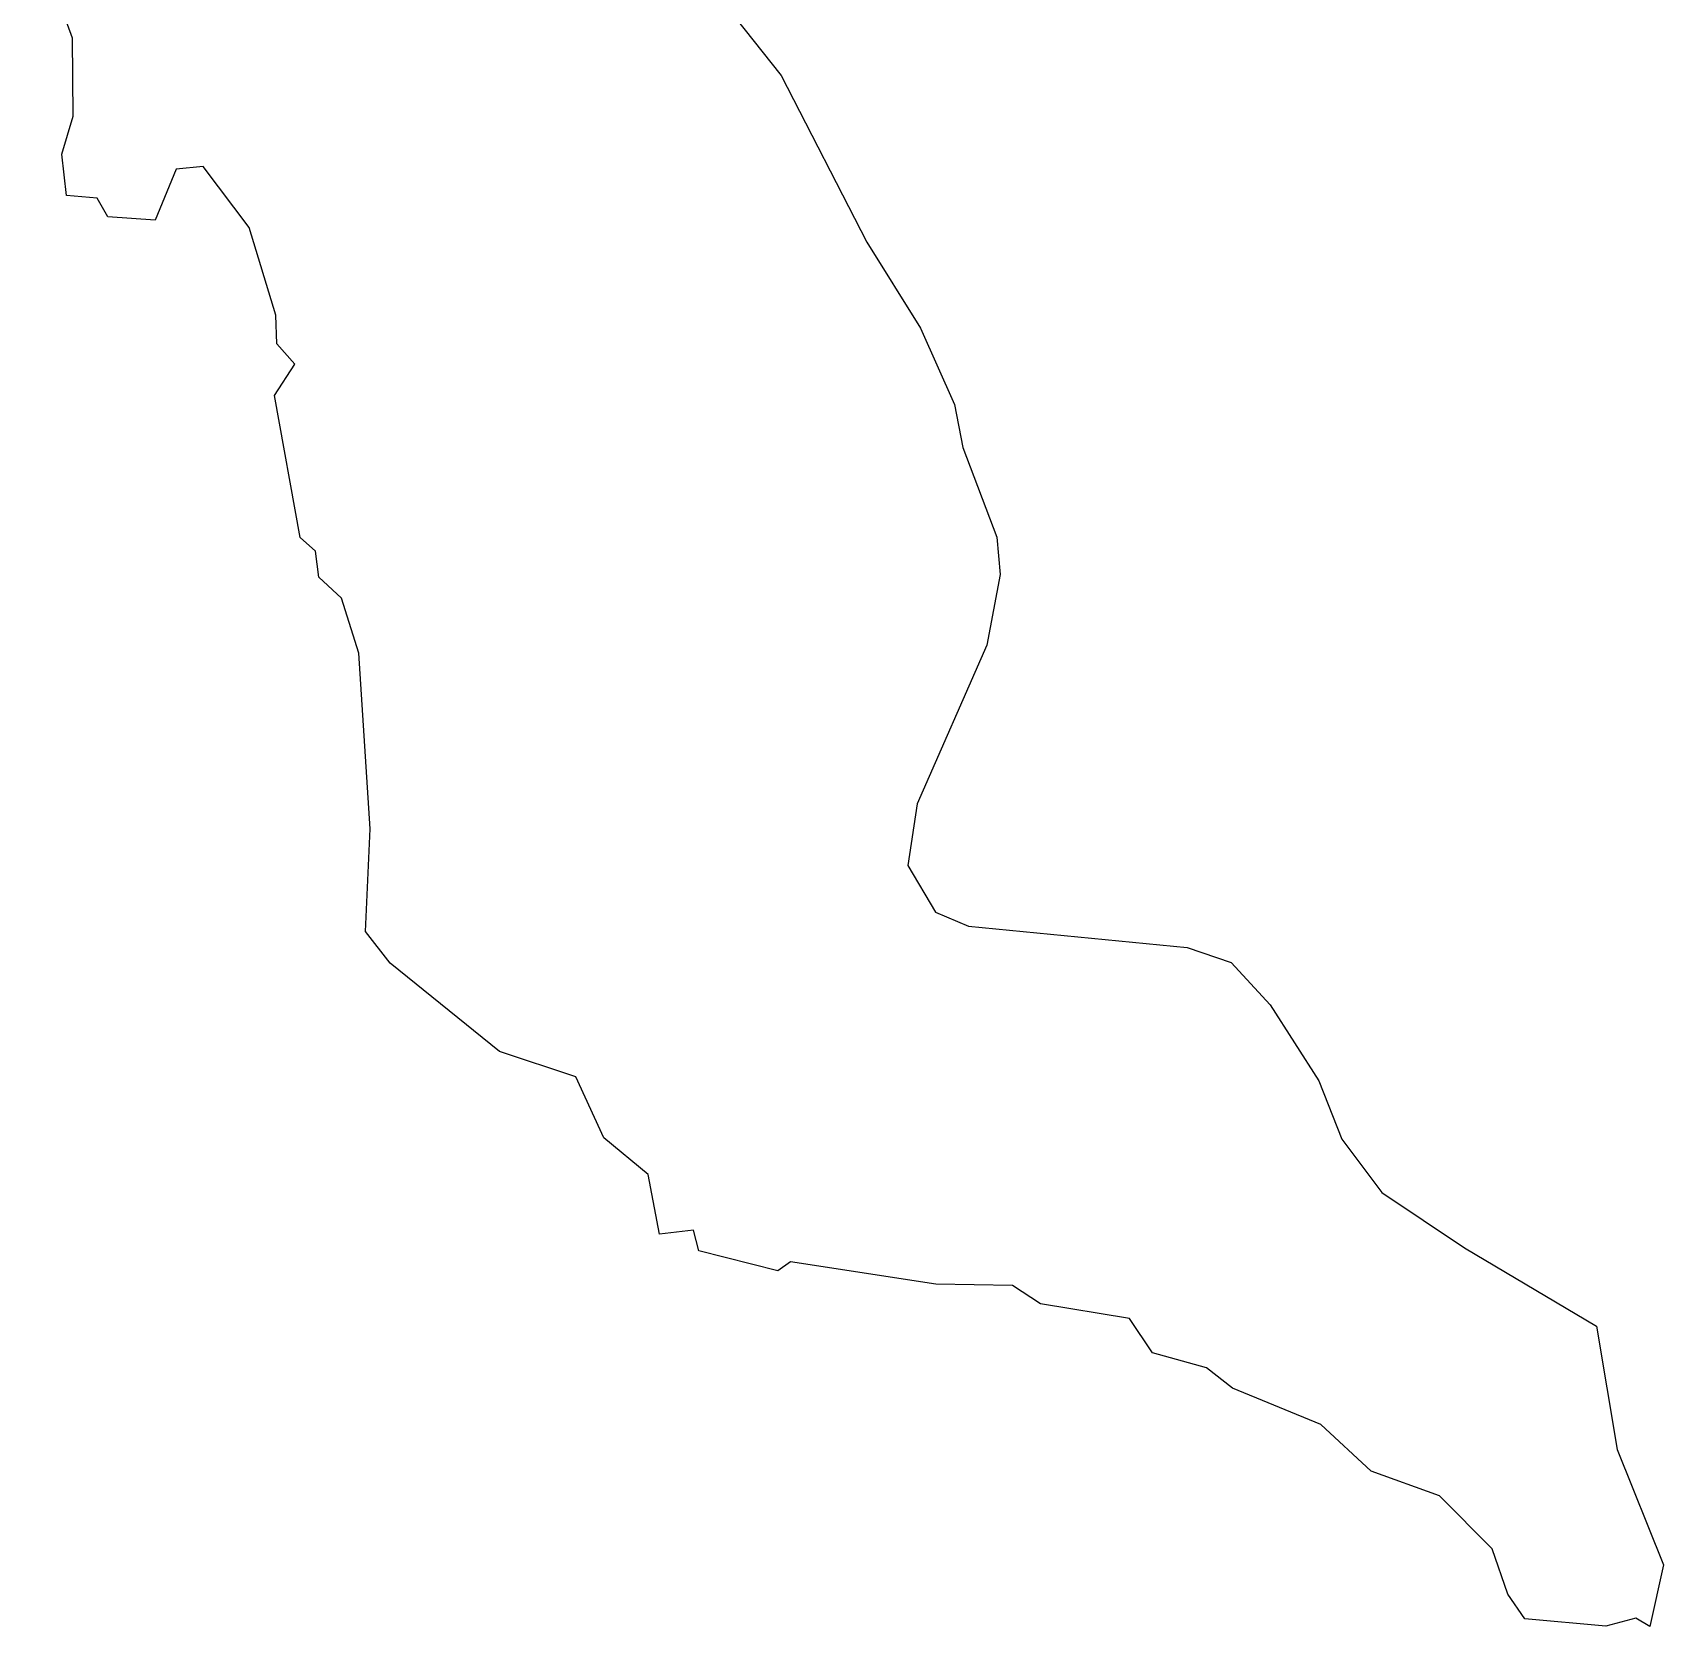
# Model space of a CAD drawing. Header units: metres. Extents: x 307119 to 311687, y 1926129 to 1931327.
# Drawn here: x 309028 to 311687, y 1926129 to 1928728 of the extents above; entities that cross this region are included whole.
import ezdxf

# ---------------------------------------------------------------- set-up
doc = ezdxf.new("R2010")
doc.units = ezdxf.units.M

msp = doc.modelspace()

# ---------------------------------------------------------------- linework, layer by layer
at = {"color": 6, "flags": 128}
msp.add_lwpolyline([(310158.1, 1928771.5), (310248.5, 1928658.1), (310388.2, 1928386.3), (310475.8, 1928245.7), (310531.2, 1928121.6), (310544.6, 1928051.4), (310600.2, 1927905), (310605.5, 1927844.3), (310583.9, 1927729.1), (310469.9, 1927470.3), (310454.7, 1927369.9), (310500.1, 1927293.3), (310554, 1927270.6), (310910.5, 1927236.1), (310982.3, 1927211.7), (311045.9, 1927142.4), (311124.9, 1927018.6), (311162.7, 1926923.5), (311227.7, 1926836.5), (311362.8, 1926746.2), (311578, 1926618.7), (311611.9, 1926417.5), (311687.1, 1926229.3), (311665, 1926129), (311642, 1926142.1), (311593.1, 1926129.1), (311460.9, 1926141.5), (311433.4, 1926181.3), (311407.7, 1926255.4), (311322.2, 1926341.9), (311210.3, 1926382), (311128.2, 1926458.2), (310984.3, 1926517.6), (310942.2, 1926550.3), (310853.9, 1926574.8), (310816.5, 1926631.1), (310671.4, 1926654.7), (310625.4, 1926684.7), (310500.8, 1926687.1), (310263.8, 1926723.2), (310242.9, 1926708.5), (310114.3, 1926741.4), (310105.5, 1926775.1), (310049.8, 1926768.6), (310031.2, 1926866), (309959.1, 1926925.4), (309913.6, 1927025.3), (309788.8, 1927066.6), (309610.9, 1927210.4), (309570.7, 1927262), (309578.2, 1927429.7), (309559.8, 1927715.9), (309531.2, 1927805.6), (309494.5, 1927839.6), (309488.7, 1927882.3), (309463.8, 1927904.6), (309421.9, 1928135.9), (309455.3, 1928187.4), (309425.8, 1928220.3), (309424, 1928267.2), (309380.5, 1928409.9), (309305.5, 1928509.2), (309261.5, 1928505.3), (309227.4, 1928422.2), (309150.4, 1928427.2), (309132.9, 1928457.9), (309083.1, 1928462.1), (309075.2, 1928529.6), (309093.9, 1928591.5), (309092.8, 1928718.5), (309027.6, 1928897.3)], dxfattribs=at)

doc.saveas('drawing.dxf')
